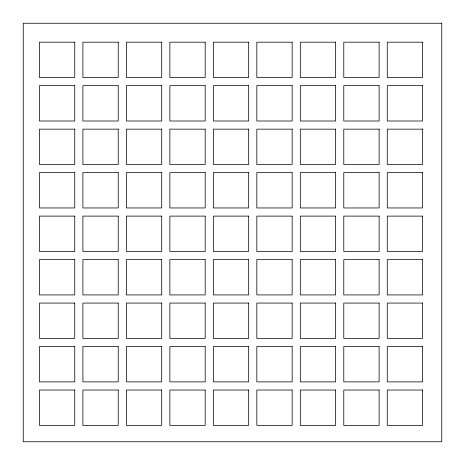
<?xml version="1.0" encoding="UTF-8"?>
<svg xmlns="http://www.w3.org/2000/svg" width="465" height="465" viewBox="0 0 465 465"><rect width="100%" height="100%" fill="white"/><g stroke="black" fill="none" stroke-linecap="round" stroke-linejoin="round"><path stroke-width="0.7" d="M441.75 23.25L23.25 23.25L23.25 441.75L441.75 441.75L441.75 23.25M74.755 42.187L39.426 42.187L39.426 77.516L74.755 77.516L74.755 42.187M118.232 42.187L82.904 42.187L82.904 77.516L118.232 77.516L118.232 42.187M161.715 42.187L126.387 42.187L126.387 77.516L161.715 77.516L161.715 42.187M205.193 42.187L169.865 42.187L169.865 77.516L205.193 77.516L205.193 42.187M248.676 42.187L213.348 42.187L213.348 77.516L248.676 77.516L248.676 42.187M292.154 42.187L256.825 42.187L256.825 77.516L292.154 77.516L292.154 42.187M335.637 42.187L300.309 42.187L300.309 77.516L335.637 77.516L335.637 42.187M379.115 42.187L343.786 42.187L343.786 77.516L379.115 77.516L379.115 42.187M422.598 42.187L387.269 42.187L387.269 77.516L422.598 77.516L422.598 42.187M74.755 85.67L39.426 85.67L39.426 120.993L74.755 120.993L74.755 85.67M118.232 85.67L82.904 85.67L82.904 120.993L118.232 120.993L118.232 85.67M161.715 85.67L126.387 85.67L126.387 120.993L161.715 120.993L161.715 85.67M205.193 85.67L169.865 85.67L169.865 120.993L205.193 120.993L205.193 85.67M248.676 85.67L213.348 85.67L213.348 120.993L248.676 120.993L248.676 85.67M292.154 85.67L256.825 85.67L256.825 120.993L292.154 120.993L292.154 85.67M335.637 85.67L300.309 85.67L300.309 120.993L335.637 120.993L335.637 85.67M379.115 85.67L343.786 85.67L343.786 120.993L379.115 120.993L379.115 85.67M422.598 85.67L387.269 85.67L387.269 120.993L422.598 120.993L422.598 85.67M74.755 129.148L39.426 129.148L39.426 164.476L74.755 164.476L74.755 129.148M118.232 129.148L82.904 129.148L82.904 164.476L118.232 164.476L118.232 129.148M161.715 129.148L126.387 129.148L126.387 164.476L161.715 164.476L161.715 129.148M205.193 129.148L169.865 129.148L169.865 164.476L205.193 164.476L205.193 129.148M248.676 129.148L213.348 129.148L213.348 164.476L248.676 164.476L248.676 129.148M292.154 129.148L256.825 129.148L256.825 164.476L292.154 164.476L292.154 129.148M335.637 129.148L300.309 129.148L300.309 164.476L335.637 164.476L335.637 129.148M379.115 129.148L343.786 129.148L343.786 164.476L379.115 164.476L379.115 129.148M422.598 129.148L387.269 129.148L387.269 164.476L422.598 164.476L422.598 129.148M74.755 172.631L39.426 172.631L39.426 207.96L74.755 207.96L74.755 172.631M118.232 172.631L82.904 172.631L82.904 207.96L118.232 207.96L118.232 172.631M161.715 172.631L126.387 172.631L126.387 207.96L161.715 207.96L161.715 172.631M205.193 172.631L169.865 172.631L169.865 207.96L205.193 207.96L205.193 172.631M248.676 172.631L213.348 172.631L213.348 207.96L248.676 207.96L248.676 172.631M292.154 172.631L256.825 172.631L256.825 207.96L292.154 207.96L292.154 172.631M335.637 172.631L300.309 172.631L300.309 207.96L335.637 207.96L335.637 172.631M379.115 172.631L343.786 172.631L343.786 207.96L379.115 207.96L379.115 172.631M422.598 172.631L387.269 172.631L387.269 207.96L422.598 207.96L422.598 172.631M74.755 216.109L39.426 216.109L39.426 251.437L74.755 251.437L74.755 216.109M118.232 216.109L82.904 216.109L82.904 251.437L118.232 251.437L118.232 216.109M161.715 216.109L126.387 216.109L126.387 251.437L161.715 251.437L161.715 216.109M205.193 216.109L169.865 216.109L169.865 251.437L205.193 251.437L205.193 216.109M248.676 216.109L213.348 216.109L213.348 251.437L248.676 251.437L248.676 216.109M292.154 216.109L256.825 216.109L256.825 251.437L292.154 251.437L292.154 216.109M335.637 216.109L300.309 216.109L300.309 251.437L335.637 251.437L335.637 216.109M379.115 216.109L343.786 216.109L343.786 251.437L379.115 251.437L379.115 216.109M422.598 216.109L387.269 216.109L387.269 251.437L422.598 251.437L422.598 216.109M74.755 259.592L39.426 259.592L39.426 294.92L74.755 294.92L74.755 259.592M118.232 259.592L82.904 259.592L82.904 294.92L118.232 294.92L118.232 259.592M161.715 259.592L126.387 259.592L126.387 294.92L161.715 294.92L161.715 259.592M205.193 259.592L169.865 259.592L169.865 294.92L205.193 294.92L205.193 259.592M248.676 259.592L213.348 259.592L213.348 294.92L248.676 294.92L248.676 259.592M292.154 259.592L256.825 259.592L256.825 294.92L292.154 294.92L292.154 259.592M335.637 259.592L300.309 259.592L300.309 294.92L335.637 294.92L335.637 259.592M379.115 259.592L343.786 259.592L343.786 294.92L379.115 294.92L379.115 259.592M422.598 259.592L387.269 259.592L387.269 294.92L422.598 294.92L422.598 259.592M74.755 303.07L39.426 303.07L39.426 338.398L74.755 338.398L74.755 303.07M118.232 303.07L82.904 303.07L82.904 338.398L118.232 338.398L118.232 303.07M161.715 303.07L126.387 303.07L126.387 338.398L161.715 338.398L161.715 303.07M205.193 303.07L169.865 303.07L169.865 338.398L205.193 338.398L205.193 303.07M248.676 303.07L213.348 303.07L213.348 338.398L248.676 338.398L248.676 303.07M292.154 303.07L256.825 303.07L256.825 338.398L292.154 338.398L292.154 303.07M335.637 303.07L300.309 303.07L300.309 338.398L335.637 338.398L335.637 303.07M379.115 303.07L343.786 303.07L343.786 338.398L379.115 338.398L379.115 303.07M422.598 303.07L387.269 303.07L387.269 338.398L422.598 338.398L422.598 303.07M74.755 346.553L39.426 346.553L39.426 381.881L74.755 381.881L74.755 346.553M118.232 346.553L82.904 346.553L82.904 381.881L118.232 381.881L118.232 346.553M161.715 346.553L126.387 346.553L126.387 381.881L161.715 381.881L161.715 346.553M205.193 346.553L169.865 346.553L169.865 381.881L205.193 381.881L205.193 346.553M248.676 346.553L213.348 346.553L213.348 381.881L248.676 381.881L248.676 346.553M292.154 346.553L256.825 346.553L256.825 381.881L292.154 381.881L292.154 346.553M335.637 346.553L300.309 346.553L300.309 381.881L335.637 381.881L335.637 346.553M379.115 346.553L343.786 346.553L343.786 381.881L379.115 381.881L379.115 346.553M422.598 346.553L387.269 346.553L387.269 381.881L422.598 381.881L422.598 346.553M74.755 390.03L39.426 390.03L39.426 425.359L74.755 425.359L74.755 390.03M118.232 390.03L82.904 390.03L82.904 425.359L118.232 425.359L118.232 390.03M161.715 390.03L126.387 390.03L126.387 425.359L161.715 425.359L161.715 390.03M205.193 390.03L169.865 390.03L169.865 425.359L205.193 425.359L205.193 390.03M248.676 390.03L213.348 390.03L213.348 425.359L248.676 425.359L248.676 390.03M292.154 390.03L256.825 390.03L256.825 425.359L292.154 425.359L292.154 390.03M335.637 390.03L300.309 390.03L300.309 425.359L335.637 425.359L335.637 390.03M379.115 390.03L343.786 390.03L343.786 425.359L379.115 425.359L379.115 390.03M422.598 390.03L387.269 390.03L387.269 425.359L422.598 425.359L422.598 390.03"/></g></svg>
